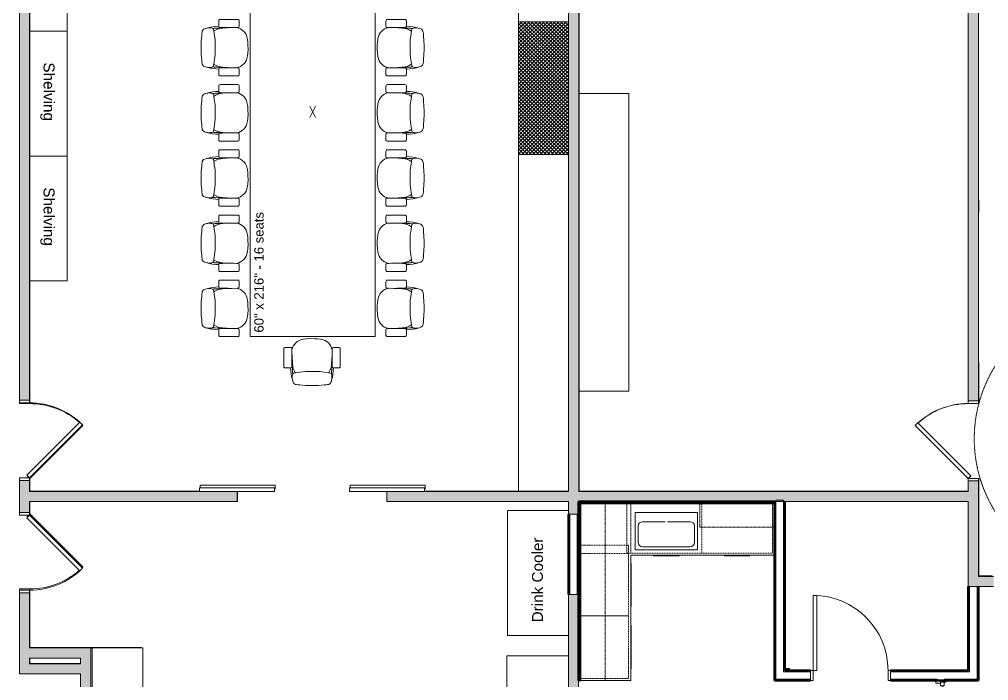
# Model space of a CAD drawing. Header units: inches. Extents: x -675 to 1187, y -924 to 1124.
# Drawn here: x -39.2 to 426.1, y 276.8 to 594.4 of the extents above; entities that cross this region are included whole.
import ezdxf

# ---------------------------------------------------------------- set-up
doc = ezdxf.new("R2010")
doc.units = ezdxf.units.IN
doc.header["$MEASUREMENT"] = 0
for name, pattern in [('Dash', [0.25, 0.125, -0.125]), ('Dash 1_16_', [0.125, 0.0625, -0.0625]), ('IMPORT-HIDDEN2', [0.1875, 0.125, -0.0625])]:
    doc.linetypes.add(name, pattern=pattern)
for name, color, linetype, lineweight in [('A-DOOR', 31, 'Continuous', 13), ('A-Door-E', 250, 'Continuous', 13), ('A-DOOR-FRAM', 31, 'Continuous', 20), ('A-Flor-Case', 7, 'Continuous', 20), ('A-Flor-Case-ETR', 50, 'Continuous', 9), ('A-Flor-Case-hatch', 50, 'Continuous', 9), ('A-Furn-Chair', 250, 'Continuous', 13), ('A-Furn-Equipment', 250, 'Continuous', 13), ('A-Furn-Table', 7, 'Continuous', 20), ('A-GLAZ', 151, 'Continuous', 13), ('A-text', 50, 'Continuous', 9), ('A-WALL', 113, 'Continuous', 20), ('A-Wall-E', 50, 'Continuous', 9), ('A-WALL-PATT', 111, 'Continuous', 13), ('Base_dwg', 8, 'Continuous', 9), ('core and shell', 50, 'Continuous', 9), ('I-WALL', 2, 'Continuous', 13), ('P-SANR-FIXT', 6, 'Continuous', 13), ('Q-CASE', 31, 'Continuous', 9), ('Q-CASE-HDLN', 31, 'Dash', 9)]:
    doc.layers.add(name, color=color, linetype=linetype, lineweight=lineweight)
doc.layers.add('G-Anno-Nplt', color=7, linetype='Continuous', lineweight=20, plot=False)
doc.styles.add('Arial', font='arial.ttf', dxfattribs={"height": 4.5})
doc.styles.add('Arial_2', font='arial.ttf', dxfattribs={"height": 5.25})
pattern_1 = [(0, (0, 0), (30.72, 7.68), [1.267, -21.773, 1.267, -21.773, -122.88]), (0, (0, 0), (30.72, 7.68), [-46.08, 1.267, -44.813, 1.267, -21.773, -53.76]), (0, (0, 0), (30.72, 7.68), [-115.2, 1.267, -14.093, 1.267, -37.133]), (120, (11.52, 3.84), (-22.01108, 22.7643), [1.267, -21.773, 1.267, -21.773, -122.88]), (120, (11.52, 3.84), (-22.01108, 22.7643), [-46.08, 1.267, -44.813, 1.267, -21.773, -53.76]), (120, (11.52, 3.84), (-22.01108, 22.7643), [-115.2, 1.267, -14.093, 1.267, -37.133]), (240, (15.36, 19.2), (-8.70892, -30.4443), [1.267, -21.773, 1.267, -21.773, -122.88]), (240, (15.36, 19.2), (-8.70892, -30.4443), [-46.08, 1.267, -44.813, 1.267, -21.773, -53.76]), (240, (15.36, 19.2), (-8.70892, -30.4443), [-115.2, 1.267, -14.093, 1.267, -37.133])]

# ---------------------------------------------------------------- blocks, each defined once
blk = doc.blocks.new('Door-Passage-Single-Flush - BE Door-Passage-Single-Flush-553776-Level 1 Copy 1')
at = {"layer": 'A-DOOR', "color": 7, "lineweight": 20}
for p, q in [((-8.69, -26.91), (16.76, -1.45)), ((18, -2.69), (-7.46, -28.14)), ((16.76, -1.45), (18, -2.69)), ((-7.46, -28.14), (-8.69, -26.91))]:
    blk.add_line(p, q, dxfattribs=at)
at = {"layer": 'A-DOOR', "color": 8}
blk.add_arc((18, -2.69), 36, 180, 225, dxfattribs=at)
at = {"layer": 'A-DOOR-FRAM', "color": 7}
for p, q in [((-19.25, 2.19), (-18, 2.19)), ((-19.25, -2.69), (-19.25, 2.19)), ((-18, 2.19), (-18, -2.69)), ((18, 2.19), (19.25, 2.19)), ((18, -2.69), (18, 2.19)), ((19.25, 2.19), (19.25, -2.69)), ((-18, -2.69), (-19.25, -2.69)), ((19.25, -2.69), (18, -2.69))]:
    blk.add_line(p, q, dxfattribs=at)
blk = doc.blocks.new('Sink Kitchen-Island - 30_x18_-575386-Level 1 Copy 1')
at = {"layer": 'P-SANR-FIXT'}
for p, q in [((15.62, 9.09), (-14.38, 9.09)), ((-14.38, 9.09), (-14.38, -8.91)), ((15.62, -8.91), (15.62, 9.09)), ((-12.88, 2.59), (-12.88, -5.41)), ((0.12, 4.59), (-10.88, 4.59)), ((12.12, 4.59), (1.12, 4.59)), ((14.12, -5.41), (14.12, 2.59)), ((-14.38, -8.91), (15.62, -8.91)), ((-10.88, -7.41), (12.12, -7.41))]:
    blk.add_line(p, q, dxfattribs=at)
for centre, start, end in [((-10.88, 2.59), 90, 180), ((12.12, 2.59), 360, 90), ((-10.88, -5.41), 180, 270), ((12.12, -5.41), 270, 0)]:
    blk.add_arc(centre, 2, start, end, dxfattribs=at)
blk = doc.blocks.new('Counter Top-L Shaped - 24_ Depth-566216-Level 1 Copy 1')
at = {"layer": 'Q-CASE', "lineweight": 20}
for p, q in [((81.45, -25), (81.45, 0)), ((-46.51, -90.21), (-46.51, -0.75)), ((-46.51, -0.75), (81.45, -0.75)), ((-22.26, -90.21), (-22.26, -25)), ((-22.26, -25), (81.45, -25)), ((-47.26, -90.21), (-22.26, -90.21))]:
    blk.add_line(p, q, dxfattribs=at)
blk = doc.blocks.new('Door-Passage-Single-Flush - BE Door-Passage-Single-Flush-566283-Level 1 Copy 1')
at = {"layer": 'A-DOOR', "color": 7, "lineweight": 20}
for p, q in [((-7.46, 28.14), (-8.69, 26.91)), ((18, 2.69), (-7.46, 28.14)), ((-8.69, 26.91), (16.76, 1.45)), ((16.76, 1.45), (18, 2.69))]:
    blk.add_line(p, q, dxfattribs=at)
at = {"layer": 'A-DOOR', "color": 8}
blk.add_arc((18, 2.69), 36, 135, 180, dxfattribs=at)
at = {"layer": 'A-DOOR-FRAM', "color": 7}
for p, q in [((-18, 2.69), (-19.25, 2.69)), ((-19.25, 2.69), (-19.25, -2.19)), ((-18, -2.19), (-18, 2.69)), ((19.25, 2.69), (18, 2.69)), ((18, 2.69), (18, -2.19)), ((19.25, -2.19), (19.25, 2.69)), ((-19.25, -2.19), (-18, -2.19)), ((18, -2.19), (19.25, -2.19))]:
    blk.add_line(p, q, dxfattribs=at)
blk = doc.blocks.new('Barn Style Door - Double - 6_-0_ x 6_-8_-574260-Level 1 Copy 1')
at = {"layer": 'A-DOOR', "color": 8}
for p, q in [((-18, 4.1875), (-54, 4.1875)), ((-54, 4.1875), (-54, 2.4375)), ((-54, 2.4375), (-18, 2.4375)), ((-18, 2.4375), (-18, 4.1875)), ((54, 4.1875), (18, 4.1875)), ((18, 4.1875), (18, 2.4375)), ((18, 2.4375), (54, 2.4375)), ((54, 2.4375), (54, 4.1875))]:
    blk.add_line(p, q, dxfattribs=at)
blk = doc.blocks.new('Counter Top-L Shaped w Sink Hole - 24_ Depth-767306-Level 1 Copy 1')
at = {"layer": 'Q-CASE', "lineweight": 20}
for p, q in [((-22.26, -85.19), (-22.26, -25)), ((-22.26, -25), (46.86, -25)), ((-46.51, -85.19), (-22.26, -85.19))]:
    blk.add_line(p, q, dxfattribs=at)
blk = doc.blocks.new('Base Cabinet-Double Door Sink Unit - Alt - 34_-713750-Level 1 Copy 1')
at = {"layer": 'Q-CASE', "linetype": 'Dash 1_16_'}
for p, q in [((-16.26, 24), (17.74, 24)), ((-16.26, 0), (-16.26, 24)), ((17.74, 24), (17.74, 0))]:
    blk.add_line(p, q, dxfattribs=at)
at = {"layer": 'Q-CASE'}
for p, q in [((0.61, 25.25), (-5.39, 25.25)), ((-5.39, 25.12), (-5.39, 25.25)), ((-5.39, 25), (-5.39, 25.12)), ((0.61, 25.25), (0.61, 25.12)), ((0.61, 25.12), (0.61, 25)), ((6.86, 25.25), (0.86, 25.25)), ((0.86, 25.12), (0.86, 25.25)), ((0.86, 25), (0.86, 25.12)), ((6.86, 25.25), (6.86, 25.12)), ((6.86, 25.12), (6.86, 25))]:
    blk.add_line(p, q, dxfattribs=at)
blk = doc.blocks.new('Base Cabinet-Double Door _ 2 Drawer - 30_-578166-Level 1 Copy 1')
at = {"layer": 'Q-CASE', "linetype": 'Dash 1_16_'}
for p, q in [((-14.26, -0.75), (-14.26, -24)), ((15.74, -24), (15.74, -0.75)), ((-14.26, -24), (15.74, -24))]:
    blk.add_line(p, q, dxfattribs=at)
at = {"layer": 'Q-CASE'}
for p, q in [((-9.7, -25.12), (-9.7, -25)), ((-9.7, -25.25), (-9.7, -25.12)), ((-9.7, -25.25), (-3.7, -25.25)), ((-3.7, -25), (-3.7, -25.12)), ((-3.7, -25.12), (-3.7, -25.25)), ((-3.7, -25.25), (0.61, -25.25)), ((0.61, -25), (0.61, -25.12)), ((0.61, -25.12), (0.61, -25.25)), ((0.86, -25.12), (0.86, -25)), ((0.86, -25.25), (0.86, -25.12)), ((0.86, -25.25), (5.18, -25.25)), ((5.18, -25.12), (5.18, -25)), ((5.18, -25.25), (5.18, -25.12)), ((5.18, -25.25), (11.18, -25.25)), ((11.18, -25), (11.18, -25.12)), ((11.18, -25.12), (11.18, -25.25))]:
    blk.add_line(p, q, dxfattribs=at)
blk = doc.blocks.new('Door-Passage-Single-Flush - BE Door-Passage-Single-Flush A-1-723741-Level 1 Copy 1')
at = {"layer": 'A-DOOR', "lineweight": 20}
for p, q in [((16.25, -2.6875), (18, -2.6875)), ((16.25, -38.6875), (16.25, -2.6875)), ((18, -2.6875), (18, -38.6875)), ((18, -38.6875), (16.25, -38.6875))]:
    blk.add_line(p, q, dxfattribs=at)
at = {"layer": 'A-DOOR', "lineweight": 9}
blk.add_arc((18, -2.6875), 36, 180, 270, dxfattribs=at)
at = {"layer": 'A-DOOR-FRAM'}
for p, q in [((-19.25, 2.1875), (-18, 2.1875)), ((-19.25, -2.6875), (-19.25, 2.1875)), ((-18, 2.1875), (-18, -2.6875)), ((18, 2.1875), (19.25, 2.1875)), ((18, -2.6875), (18, 2.1875)), ((19.25, 2.1875), (19.25, -2.6875)), ((-18, -2.6875), (-19.25, -2.6875)), ((19.25, -2.6875), (18, -2.6875))]:
    blk.add_line(p, q, dxfattribs=at)
blk = doc.blocks.new('Fixed - BE 64__ x 96_-767639-Level 1 Copy 1')
at = {"layer": 'A-GLAZ', "lineweight": 20}
for p, q in [((-33.5, 2.4375), (-32.75, 2.4375)), ((-32.75, -0.0625), (-32.75, 2.4375)), ((-32.75, 1.6875), (-32.75, -0.0625)), ((-32.75, 1.6875), (-31, 1.6875)), ((-31, 1.6875), (-31, -0.0625)), ((28, 1.6875), (28, -0.0625)), ((29.75, 1.6875), (28, 1.6875)), ((29.75, -0.0625), (29.75, 2.4375)), ((30.5, 2.4375), (29.75, 2.4375)), ((29.75, 1.6875), (29.75, -0.0625)), ((-32.25, -2.4375), (-33.5, -2.4375)), ((-32.75, -0.0625), (-31, -0.0625)), ((-32.75, -0.0625), (-32.25, -0.0625)), ((-32.25, -2.4375), (-32.25, -0.0625)), ((29.75, -0.0625), (28, -0.0625)), ((29.25, -0.0625), (29.75, -0.0625)), ((29.25, -0.0625), (29.25, -2.4375)), ((29.25, -2.4375), (30.5, -2.4375))]:
    blk.add_line(p, q, dxfattribs=at)
at = {"layer": 'A-GLAZ', "lineweight": 30}
blk.add_line((-31, 0.8125), (28, 0.8125), dxfattribs=at)
blk = doc.blocks.new('Base Cabinet-Filler - Base Cabinet-Filler-710301-Level 1 Copy 1')
at = {"layer": 'Q-CASE', "linetype": 'Dash 1_16_'}
for p, q in [((2.74, -24), (2.74, -0.75)), ((-1.26, -24), (2.74, -24))]:
    blk.add_line(p, q, dxfattribs=at)
blk = doc.blocks.new('Base Cabinet-Double Door Sink Unit - Alt - 34_ - ADA-676770-Level 1 Copy 1')
at = {"layer": 'Q-CASE', "linetype": 'Dash 1_16_'}
for p, q in [((-16.26, 0), (-16.26, -24)), ((17.74, -24), (17.74, 0)), ((-16.26, -24), (17.74, -24))]:
    blk.add_line(p, q, dxfattribs=at)
at = {"layer": 'Q-CASE'}
for p, q in [((-5.39, -25.12), (-5.39, -25)), ((-5.39, -25.25), (-5.39, -25.12)), ((-5.39, -25.25), (0.61, -25.25)), ((0.61, -25), (0.61, -25.12)), ((0.61, -25.12), (0.61, -25.25)), ((0.86, -25.12), (0.86, -25)), ((0.86, -25.25), (0.86, -25.12)), ((0.86, -25.25), (6.86, -25.25)), ((6.86, -25), (6.86, -25.12)), ((6.86, -25.12), (6.86, -25.25))]:
    blk.add_line(p, q, dxfattribs=at)
blk = doc.blocks.new('Base Cabinet-Filler - Base Cabinet-Filler-758683-Level 1 Copy 1')
at = {"layer": 'Q-CASE', "linetype": 'Dash 1_16_'}
for p, q in [((-0.26, 0), (-0.26, -24)), ((-0.26, -24), (1.74, -24))]:
    blk.add_line(p, q, dxfattribs=at)
blk = doc.blocks.new('Floating Millwork Shelf - Floating Millwork Shelf-767433-Level 1 Copy 1')
at = {"layer": 'Q-CASE-HDLN'}
for p, q in [((-42.23, -24), (-42.23, -12)), ((-42.23, -12), (43.71, -12)), ((43.71, -12), (43.71, -24)), ((43.71, -24), (-42.23, -24))]:
    blk.add_line(p, q, dxfattribs=at)
blk = doc.blocks.new('Floating Millwork Shelf - Floating Millwork Shelf-767470-Level 1 Copy 1')
at = {"layer": 'Q-CASE-HDLN'}
for p, q in [((-17.26, -24), (-17.26, -12)), ((-17.26, -12), (18.74, -12)), ((18.74, -12), (18.74, -24)), ((18.74, -24), (-17.26, -24))]:
    blk.add_line(p, q, dxfattribs=at)
blk = doc.blocks.new('Base_dwg__U318-727892-Level 1 Copy 1')
at = {"layer": 'A-Wall-E'}
for points in [[(348.06, 2.5), (5, 2.5), (0, -2.5), (41.12, -2.5), (41.12, 2.37), (348.06, 2.37)], [(392.25, 2.41), (392.06, 2.5), (388.06, 2.5), (388.06, 2.37), (392.25, 2.37)], [(401.06, 2.37), (401.06, 2.5), (397.12, 2.5), (397.16, 2.37)], [(467.41, 2.41), (467.23, 2.5), (441.06, 2.5), (441.06, 2.37), (467.41, 2.37)], [(474.94, 2.37), (474.81, 2.5), (472.29, 2.5), (472.29, 2.37), (474.68, 2.37)]]:
    blk.add_hatch(color=256, dxfattribs=at).paths.add_polyline_path(points, flags=0)
for p, q in [((474.81, 2.5), (472.29, 2.5)), ((0, -2.5), (41.12, -2.5))]:
    blk.add_line(p, q, dxfattribs=at)
at = {"layer": 'A-Wall-E', "flags": 128}
for points in [[(348.06, 2.37), (348.06, 2.5), (5, 2.5)], [(392.06, 2.5), (388.06, 2.5), (388.06, 2.37)], [(401.06, 2.37), (401.06, 2.5), (397.12, 2.5)], [(467.23, 2.5), (441.06, 2.5), (441.06, 2.37)]]:
    blk.add_lwpolyline(points, dxfattribs=at)
blk = doc.blocks.new('Base_dwg__U321-727895-Level 1 Copy 1')
at = {"layer": 'A-Wall-E'}
for points in [[(5.51, 2.38), (5.51, 2.5), (0, 2.5), (0, 2.38)], [(95.51, 2.5), (77.51, 2.5), (77.51, 2.38), (95.51, 2.38)], [(142.01, 2.5), (135.51, 2.5), (135.51, 2.38), (142.01, 2.38)], [(180.39, 2.38), (180.26, 2.5), (142.01, 2.5), (142.01, 2.38), (179.37, 2.38)]]:
    blk.add_hatch(color=256, dxfattribs=at).paths.add_polyline_path(points, flags=0)
for p, q in [((0, 2.5), (0, 2.38)), ((77.51, 2.5), (77.51, 2.38))]:
    blk.add_line(p, q, dxfattribs=at)
at = {"layer": 'A-Wall-E', "flags": 128}
for points in [[(5.51, 2.38), (5.51, 2.5), (0, 2.5)], [(95.51, 2.38), (95.51, 2.5), (77.51, 2.5)], [(180.26, 2.5), (142.01, 2.5), (135.51, 2.5), (135.51, 2.38)]]:
    blk.add_lwpolyline(points, dxfattribs=at)
blk = doc.blocks.new('Base_dwg__U322-727896-Level 1 Copy 1')
at = {"layer": 'A-Wall-E'}
for points in [[(60.23, -2.31), (2.5, -2.31), (2.5, -2.5), (189.41, -2.5), (189.54, -2.44), (189.51, -2.31), (90.6, -2.31)], [(263.58, -2.31), (194.41, -2.31), (194.41, -2.5), (263.58, -2.5)]]:
    blk.add_hatch(color=256, dxfattribs=at).paths.add_polyline_path(points, flags=0)
for p, q in [((2.5, -2.5), (189.41, -2.5)), ((194.41, -2.5), (263.58, -2.5))]:
    blk.add_line(p, q, dxfattribs=at)
blk = doc.blocks.new('Base_dwg__U323-727897-Level 1 Copy 1')
at = {"layer": 'A-Wall-E'}
h = blk.add_hatch(color=256, dxfattribs=at)
h.paths.add_polyline_path([(0, 2.5), (0, -2.31), (0.27, -2.31), (0.27, 2.5)], flags=0)
h.paths.add_polyline_path([(18.27, -2.31), (18.27, -2.5), (99.76, -2.5), (99.85, -2.31), (62.06, -2.31)], flags=0)
blk.add_line((18.27, -2.5), (99.76, -2.5), dxfattribs=at)
at = {"layer": 'A-Wall-E', "flags": 128}
blk.add_lwpolyline([(0.27, 2.5), (0, 2.5), (0, -2.31)], dxfattribs=at)
blk = doc.blocks.new('Base_dwg__U324-727898-Level 1 Copy 1')
at = {"layer": 'A-Wall-E'}
blk.add_hatch(color=256, dxfattribs=at).paths.add_polyline_path([(389.62, 2.38), (389.56, 2.5), (2.5, 2.5), (2.5, -2.5), (50.63, -2.5), (50.63, 2.38), (389.56, 2.38)], flags=0)
for p, q in [((389.56, 2.5), (2.5, 2.5)), ((2.5, -2.5), (50.63, -2.5))]:
    blk.add_line(p, q, dxfattribs=at)
blk = doc.blocks.new('Base_dwg__U347-727921-Level 1 Copy 1')
at = {"layer": 'A-Wall-E'}
h = blk.add_hatch(color=256, dxfattribs=at)
h.paths.add_polyline_path([(-2.5, 2.5), (-2.31, 2.31), (-2.31, 2.5)], flags=0)
h.paths.add_polyline_path([(2.56, -2.25), (2.56, -2.5), (42.5, -2.5), (42.5, -2.25)], flags=0)
blk.add_hatch(color=256, dxfattribs=at).paths.add_polyline_path([(118.5, -2.25), (118.5, -2.5), (124.94, -2.5), (125.06, -2.38), (125.06, -2.25)], flags=0)
blk.add_line((-2.31, 2.5), (-2.5, 2.5), dxfattribs=at)
at = {"layer": 'A-Wall-E', "flags": 128}
for points in [[(2.56, -2.5), (42.5, -2.5), (42.5, -2.25)], [(118.5, -2.25), (118.5, -2.5), (124.94, -2.5)]]:
    blk.add_lwpolyline(points, dxfattribs=at)
blk = doc.blocks.new('Base_dwg__U361-727935-Level 1 Copy 1')
at = {"layer": 'A-Wall-E'}
blk.add_hatch(color=256, dxfattribs=at).paths.add_polyline_path([(26.85, 2.31), (26.85, 2.5), (2.5, 2.5), (2.37, 2.37), (2.37, 2.31), (3.42, 2.31)], flags=0)
blk.add_line((26.85, 2.5), (2.5, 2.5), dxfattribs=at)
blk = doc.blocks.new('Base_dwg__U362-727936-Level 1 Copy 1')
at = {"layer": 'A-Wall-E'}
blk.add_hatch(color=256, dxfattribs=at).paths.add_polyline_path([(28.49, -2.31), (0.19, -2.31), (0, -2.5), (29.41, -2.5), (29.5, -2.31), (29.41, -2.31)], flags=0)
blk.add_line((0, -2.5), (29.41, -2.5), dxfattribs=at)
blk = doc.blocks.new('Base_dwg__U363-727937-Level 1 Copy 1')
at = {"layer": 'A-Wall-E'}
for points in [[(-2.31, 2.5), (-2.5, 2.5), (-2.31, 2.31)], [(320.76, 2.5), (131.28, 2.5), (131.28, 2.31), (320.57, 2.31)]]:
    blk.add_hatch(color=256, dxfattribs=at).paths.add_polyline_path(points, flags=0)
for p, q in [((-2.31, 2.5), (-2.5, 2.5)), ((320.76, 2.5), (131.27, 2.5))]:
    blk.add_line(p, q, dxfattribs=at)
blk = doc.blocks.new('Base_dwg__U415-727989-Level 1 Copy 1')
at = {"layer": 'A-Door-E'}
for p, q in [((2, 5), (2.13, 4.87)), ((38, 0), (38.38, 0))]:
    blk.add_line(p, q, dxfattribs=at)
at = {"layer": 'A-Door-E', "flags": 128}
for points in [[(27.71, 30.21), (27.46, 30.46), (2, 5)], [(0, 4.87), (0, 5), (2, 5), (2, 4.87)], [(40, 4.87), (40, 5), (38, 5), (38, 0)], [(2.38, 4.62), (3.24, 3.76), (3.36, 3.89)]]:
    blk.add_lwpolyline(points, dxfattribs=at)
at = {"layer": 'A-Door-E', "color": 50, "lineweight": 9}
for start, end in [(44.4357, 45), (0, 41.6425)]:
    blk.add_arc((2, 5), 36, start, end, dxfattribs=at)
blk = doc.blocks.new('Base_dwg__U416-727990-Level 1 Copy 1')
at = {"layer": 'A-Door-E'}
for p, q in [((2, 5), (2.13, 4.87)), ((38, 0), (38.62, 0))]:
    blk.add_line(p, q, dxfattribs=at)
at = {"layer": 'A-Door-E', "flags": 128}
for points in [[(27.83, 30.08), (27.46, 30.46), (2, 5)], [(0, 4.87), (0, 5), (2, 5), (2, 4.87)], [(40, 4.87), (40, 5), (38, 5), (38, 0)], [(2.62, 4.38), (3.24, 3.76), (3.49, 4.01)]]:
    blk.add_lwpolyline(points, dxfattribs=at)
at = {"layer": 'A-Door-E', "color": 50, "lineweight": 9}
for start, end in [(44.1535, 45), (360, 41.3604)]:
    blk.add_arc((2, 5), 36, start, end, dxfattribs=at)
blk = doc.blocks.new('Base_dwg__U418-727992-Level 1 Copy 1')
at = {"layer": 'A-Door-E'}
blk.add_line((2, 0.12), (2, 0), dxfattribs=at)
at = {"layer": 'A-Door-E', "flags": 128}
for points in [[(27.5, 30.41), (27.46, 30.46), (2, 5)], [(2.09, 4.91), (3.24, 3.76), (3.28, 3.81)], [(38.09, 5), (38, 5), (38, 0)], [(2, 0), (0, 0), (0, 0.12)], [(38, 0), (40, 0), (40, 0.12)]]:
    blk.add_lwpolyline(points, dxfattribs=at)
at = {"layer": 'A-Door-E', "color": 50, "lineweight": 9}
for start, end in [(44.8942, 45), (360, 42.101)]:
    blk.add_arc((2, 5), 36, start, end, dxfattribs=at)
blk = doc.blocks.new('Base_dwg__U479-728053-Level 1 Copy 1')
at = {"layer": 'A-DOOR', "color": 7, "lineweight": 20, "flags": 128}
for points in [[(-18, 3.38), (-18, 1.63), (-17.73, 1.63)], [(18, 2.06), (18, 3.38), (-18, 3.38)]]:
    blk.add_lwpolyline(points, dxfattribs=at)
blk = doc.blocks.new('Base_dwg__U480-728054-Level 1 Copy 1')
at = {"layer": 'A-DOOR', "color": 7, "lineweight": 20}
blk.add_line((-18, 3.38), (-18, 2.06), dxfattribs=at)
at = {"layer": 'A-DOOR', "color": 7, "lineweight": 20, "flags": 128}
blk.add_lwpolyline([(17.73, 1.63), (18, 1.63), (18, 3.38), (-18, 3.38)], dxfattribs=at)
blk = doc.blocks.new('Base_dwg_chair 3-727831-Level 1 Copy 1')
at = {"layer": 'A-Furn-Chair', "flags": 128}
for points in [[(-9.66, 19.69), (-10.01, 18.68), (-10.29, 17.09), (-10.47, 15.46), (-10.55, 14.02), (-10.43, 13.99), (-10.12, 13.8), (-9.95, 13.55), (-9.95, 12.28), (-9.92, 9.65), (-9.89, 7.98), (-9.66, 12.02), (-9.52, 13.49), (-9.7, 13.58), (-9.7, 14.57), (-9.65, 15.72), (-9.62, 16.32), (-9.54, 16.99), (-9.7, 17.42), (-9.79, 17.77), (-9.82, 18.64), (-9.74, 19.22), (-9.67, 19.68)], [(-7.99, 16.41), (-9.13, 16.57), (-9.35, 16.73), (-9.5, 17.01), (-9.76, 17.7), (-9.79, 17.78), (-9.82, 18.65), (-9.73, 19.31), (-9.68, 19.65), (-9.53, 20.35), (-9.34, 20.95), (-9.12, 21.35), (-8.69, 21.76), (-8.26, 21.96), (-7.75, 22.08), (-7.12, 22.16), (-6.12, 22.23), (-3.38, 22.46), (-1.46, 22.52), (-0.26, 22.51), (0.93, 22.52), (2.85, 22.46), (5.6, 22.23), (6.6, 22.16), (7.23, 22.08), (7.73, 21.96), (8.16, 21.76), (8.59, 21.35), (8.82, 20.95), (9, 20.35), (9.14, 19.69), (9.22, 19.23), (9.3, 18.65), (9.26, 17.78), (9.17, 17.43), (9.01, 17.01), (8.86, 16.73), (8.64, 16.57), (7.8, 16.45), (6.53, 16.27), (3.58, 15.83), (-3.33, 15.83), (-6.05, 16.12), (-7.04, 16.27), (-8.16, 16.43)], [(9.14, 19.69), (9.49, 18.68), (9.77, 17.09), (9.95, 15.46), (10.03, 14.02), (9.91, 13.99), (9.6, 13.8), (9.43, 13.55), (9.43, 12.28), (9.4, 9.65), (9.37, 7.98), (9.13, 12.02), (9, 13.49), (9.18, 13.58), (9.18, 14.57), (9.13, 15.72), (9.1, 16.32), (9.01, 16.99), (9.18, 17.42), (9.26, 17.77), (9.3, 18.64), (9.22, 19.22), (9.15, 19.68)], [(-9.93, 5.38), (-9.96, 4.76), (-10.01, 4.55), (-10.15, 4.38), (-10.47, 4.22), (-10.76, 4.18), (-13.04, 4.18), (-13.35, 4.23), (-13.66, 4.42), (-13.78, 4.59), (-13.81, 4.9), (-13.81, 11.74), (-13.81, 13.32), (-13.79, 13.62), (-13.5, 13.93), (-13.19, 14.02), (-12.93, 14.07), (-11.01, 14.07), (-10.69, 14.06), (-10.43, 14), (-10.12, 13.81), (-9.95, 13.56), (-9.95, 12.29), (-9.92, 9.66), (-9.89, 7.95)], [(9.41, 5.38), (9.44, 4.76), (9.48, 4.55), (9.63, 4.38), (9.94, 4.22), (10.24, 4.18), (12.51, 4.18), (12.82, 4.24), (13.13, 4.42), (13.26, 4.59), (13.28, 4.9), (13.28, 11.74), (13.28, 13.32), (13.26, 13.62), (12.97, 13.93), (12.66, 14.03), (12.4, 14.07), (10.49, 14.07), (10.17, 14.06), (9.9, 14.01), (9.6, 13.81), (9.43, 13.56), (9.42, 12.29), (9.39, 9.66), (9.37, 7.95)]]:
    blk.add_lwpolyline(points, close=True, dxfattribs=at)
for points in [[(9.41, 5.39), (9.37, 8.12), (9.14, 12.02), (9.03, 13.25), (8.77, 14.3), (8.33, 15.33), (7.82, 16.21), (7.64, 16.43), (6.53, 16.27), (3.58, 15.83), (-3.33, 15.83), (-6.05, 16.12), (-7.04, 16.27), (-8.16, 16.43), (-8.34, 16.21), (-8.85, 15.33), (-9.28, 14.3), (-9.54, 13.27), (-9.65, 12.04), (-9.88, 8.14), (-9.91, 6.87), (-9.93, 5.71), (-9.93, 5.4)], [(-4.63, 0.32), (-4.33, 0.27), (-2.88, 0.09), (-1.09, -0.01), (1.09, 0.01), (2.37, 0.09), (3.81, 0.27), (4.12, 0.32)]]:
    blk.add_lwpolyline(points, dxfattribs=at)
at = {"layer": 'A-Furn-Chair'}
for centre, start, end in [((-3.64, 6.66), 191.3157, 261.0966), ((3.13, 6.66), 278.9034, 348.6553)]:
    blk.add_arc(centre, 6.41, start, end, dxfattribs=at)
blk = doc.blocks.new('Base_dwg_chair 3-727832-Level 1 Copy 1')
at = {"layer": 'A-Furn-Chair', "flags": 128}
for points in [[(-9.66, 19.69), (-10.01, 18.68), (-10.29, 17.09), (-10.47, 15.46), (-10.55, 14.02), (-10.43, 13.99), (-10.12, 13.8), (-9.95, 13.55), (-9.95, 12.28), (-9.92, 9.65), (-9.89, 7.98), (-9.66, 12.02), (-9.52, 13.49), (-9.7, 13.58), (-9.7, 14.57), (-9.65, 15.72), (-9.62, 16.32), (-9.54, 16.99), (-9.7, 17.42), (-9.79, 17.77), (-9.82, 18.64), (-9.74, 19.22), (-9.67, 19.68)], [(-7.99, 16.41), (-9.13, 16.57), (-9.35, 16.73), (-9.5, 17.01), (-9.76, 17.7), (-9.79, 17.78), (-9.82, 18.65), (-9.73, 19.31), (-9.68, 19.65), (-9.53, 20.35), (-9.34, 20.95), (-9.12, 21.35), (-8.69, 21.76), (-8.26, 21.96), (-7.75, 22.08), (-7.12, 22.16), (-6.12, 22.23), (-3.38, 22.46), (-1.46, 22.52), (-0.26, 22.51), (0.93, 22.52), (2.85, 22.46), (5.6, 22.23), (6.6, 22.16), (7.23, 22.08), (7.73, 21.96), (8.16, 21.76), (8.59, 21.35), (8.82, 20.95), (9, 20.35), (9.14, 19.69), (9.22, 19.23), (9.3, 18.65), (9.26, 17.78), (9.17, 17.43), (9.01, 17.01), (8.86, 16.73), (8.64, 16.57), (7.8, 16.45), (6.53, 16.27), (3.58, 15.83), (-3.33, 15.83), (-6.05, 16.12), (-7.04, 16.27), (-8.16, 16.43)], [(9.14, 19.69), (9.49, 18.68), (9.77, 17.09), (9.95, 15.46), (10.03, 14.02), (9.91, 13.99), (9.6, 13.8), (9.43, 13.55), (9.43, 12.28), (9.4, 9.65), (9.37, 7.98), (9.13, 12.02), (9, 13.49), (9.18, 13.58), (9.18, 14.57), (9.13, 15.72), (9.1, 16.32), (9.01, 16.99), (9.18, 17.42), (9.26, 17.77), (9.3, 18.64), (9.22, 19.22), (9.15, 19.68)], [(-9.93, 5.38), (-9.96, 4.76), (-10.01, 4.55), (-10.15, 4.38), (-10.47, 4.22), (-10.76, 4.18), (-13.04, 4.18), (-13.35, 4.23), (-13.66, 4.42), (-13.78, 4.59), (-13.81, 4.9), (-13.81, 11.74), (-13.81, 13.32), (-13.79, 13.62), (-13.5, 13.93), (-13.19, 14.02), (-12.93, 14.07), (-11.01, 14.07), (-10.69, 14.06), (-10.43, 14), (-10.12, 13.81), (-9.95, 13.56), (-9.95, 12.29), (-9.92, 9.66), (-9.89, 7.95)], [(9.41, 5.38), (9.44, 4.76), (9.48, 4.55), (9.63, 4.38), (9.94, 4.22), (10.24, 4.18), (12.51, 4.18), (12.82, 4.24), (13.13, 4.42), (13.26, 4.59), (13.28, 4.9), (13.28, 11.74), (13.28, 13.32), (13.26, 13.62), (12.97, 13.93), (12.66, 14.03), (12.4, 14.07), (10.49, 14.07), (10.17, 14.06), (9.9, 14.01), (9.6, 13.81), (9.43, 13.56), (9.42, 12.29), (9.39, 9.66), (9.37, 7.95)]]:
    blk.add_lwpolyline(points, close=True, dxfattribs=at)
for points in [[(9.41, 5.39), (9.37, 8.12), (9.14, 12.02), (9.03, 13.25), (8.77, 14.3), (8.33, 15.33), (7.82, 16.21), (7.64, 16.43), (6.53, 16.27), (3.58, 15.83), (-3.33, 15.83), (-6.05, 16.12), (-7.04, 16.27), (-8.16, 16.43), (-8.34, 16.21), (-8.85, 15.33), (-9.28, 14.3), (-9.54, 13.27), (-9.65, 12.04), (-9.88, 8.14), (-9.91, 6.87), (-9.93, 5.71), (-9.93, 5.4)], [(-4.63, 0.32), (-4.33, 0.27), (-2.88, 0.09), (-1.09, -0.01), (1.09, 0.01), (2.37, 0.09), (3.81, 0.27), (4.12, 0.32)]]:
    blk.add_lwpolyline(points, dxfattribs=at)
at = {"layer": 'A-Furn-Chair'}
for centre, start, end in [((-3.64, 6.66), 191.3157, 261.0966), ((3.13, 6.66), 278.9034, 348.6553)]:
    blk.add_arc(centre, 6.41, start, end, dxfattribs=at)
blk = doc.blocks.new('Base_dwg_table 12-727835-Level 1 Copy 1')
at = {"layer": 'A-Furn-Table', "flags": 128}
blk.add_lwpolyline([(-108, -30), (108, -30), (108, 30), (-108, 30)], close=True, dxfattribs=at)
at = {"layer": 'G-Anno-Nplt'}
for p, q in [((-2.68, 1.34), (2.68, -1.34)), ((-2.68, -1.34), (2.68, 1.34))]:
    blk.add_line(p, q, dxfattribs=at)
for p in [(-94.19, 31.01), (-62.88, 31.01), (-31.57, 31.01), (-0.26, 31.01), (31.05, 31.01), (62.36, 31.01), (93.67, 31.01)]:
    blk.add_blockref('Base_dwg_chair 3-727832-Level 1 Copy 1', p)
at = {"extrusion": (0, 0, -1), "zscale": -1}
for p, rotation in [((109, 0), 270), ((94.19, -31.01), 180), ((62.88, -31.01), 180), ((31.57, -31.01), 180), ((0.26, -31.01), 180), ((-31.05, -31.01), 180), ((-62.36, -31.01), 180), ((-93.67, -31.01), 180)]:
    blk.add_blockref('Base_dwg_chair 3-727831-Level 1 Copy 1', p, dxfattribs=dict(at, rotation=rotation))
at = {"rotation": 270}
blk.add_blockref('Base_dwg_chair 3-727832-Level 1 Copy 1', (109, 0), dxfattribs=at)
at = {"layer": 'A-Furn-Table', "insert": (-106.08, 28.02), "char_height": 4.5, "width": 69.2522, "attachment_point": 1, "line_spacing_factor": 0.941778, "style": 'Arial'}
blk.add_mtext('60" x 216" - 16 seats', dxfattribs=at)
blk = doc.blocks.new('Base_dwg__U238-727836-Level 1 Copy 1')
blk.add_blockref('Base_dwg_table 12-727835-Level 1 Copy 1', (0, 0))
blk = doc.blocks.new('Base_dwg-531197-Level 1 Copy 1')
at = {"layer": 'A-Flor-Case-hatch'}
h = blk.add_hatch(dxfattribs=at)
h.set_pattern_fill('FP_4', color=256, style=0, pattern_type=2)
h.set_pattern_definition([(315, (1225.286, 1501.531), (0.883883, 0.883883), []), (45, (1225.286, 1501.531), (-0.883883, 0.883883), [])])
h.paths.add_polyline_path([(1225.29, 1453.53), (1225.29, 1517.28), (1201.29, 1517.28), (1201.29, 1453.53)], flags=0)
h = blk.add_hatch(dxfattribs=at)
h.set_pattern_fill('FP_5', color=256, style=0, pattern_type=2)
h.set_pattern_definition([(135, (1038.033, 1168.648), (-0.883883, -0.883883), []), (225, (1038.033, 1168.648), (0.883883, -0.883883), [])])
h.paths.add_polyline_path([(996.04, 1216.46), (1020.04, 1216.46), (1020.04, 1216.65), (996.04, 1216.65)], flags=0)
at = {"layer": 'A-Flor-Case'}
blk.add_line((1225.29, 1517.28), (1201.29, 1517.28), dxfattribs=at)
at = {"layer": 'A-Flor-Case', "flags": 128}
for points in [[(1201.29, 1517.28), (1201.29, 1453.53), (1225.29, 1453.53)], [(1020.04, 1216.46), (1020.04, 1216.65), (996.04, 1216.65), (996.04, 1216.46)]]:
    blk.add_lwpolyline(points, dxfattribs=at)
at = {"layer": 'A-Flor-Case-ETR'}
blk.add_line((1225.29, 1453.53), (1201.29, 1453.53), dxfattribs=at)
at = {"layer": 'A-Flor-Case-ETR', "flags": 128}
for points in [[(1201.29, 1678.87), (1201.29, 1517.28), (1225.29, 1517.28)], [(1201.29, 1453.53), (1201.29, 1291.81), (1225.29, 1291.81)]]:
    blk.add_lwpolyline(points, dxfattribs=at)
blk.add_lwpolyline([(1254.29, 1339.81), (1254.29, 1482.84), (1230.29, 1482.84), (1230.29, 1339.81)], close=True, dxfattribs=at)
at = {"layer": 'A-Furn-Equipment', "linetype": 'IMPORT-HIDDEN2'}
blk.add_arc((1485.94, 1316.92), 65.9, 360, 231.6253, dxfattribs=at)
at = {"layer": 'A-Furn-Table'}
for p, q in [((984.5, 1512.75), (966.5, 1512.75)), ((984.5, 1452.75), (966.5, 1452.75)), ((1196.03, 1222.45), (1225.22, 1222.45))]:
    blk.add_line(p, q, dxfattribs=at)
at = {"layer": 'A-Furn-Table', "flags": 128}
for points in [[(966.5, 1512.75), (984.5, 1512.75), (984.5, 1572.75)], [(966.5, 1452.75), (984.5, 1452.75), (984.5, 1512.75)], [(966.5, 1392.75), (984.5, 1392.75), (984.5, 1452.75)], [(1225.22, 1282.45), (1196.03, 1282.45), (1196.03, 1222.45)], [(1225.22, 1212.71), (1195.68, 1212.71), (1195.68, 1152.71)]]:
    blk.add_lwpolyline(points, dxfattribs=at)
at = {"layer": 'core and shell'}
for p, q in [((1329.1, 1206.62), (1330.79, 1206.62)), ((1329.1, 1206.12), (1330.79, 1206.12)), ((1329.47, 1206.12), (1329.97, 1206.62)), ((1330.53, 1206.12), (1331.01, 1206.6))]:
    blk.add_line(p, q, dxfattribs=at)
for radius, start in [(1, 4.011), (0.5, 8.022)]:
    blk.add_arc((1330.79, 1205.62), radius, start, 90, dxfattribs=at)
for name, p, rotation in [('Base_dwg__U318-727892-Level 1 Copy 1', (964.13, 1683.87), 270), ('Base_dwg__U324-727898-Level 1 Copy 1', (1227.79, 1681.37), 270), ('Base_dwg__U238-727836-Level 1 Copy 1', (1102.39, 1474.01), 90), ('Base_dwg__U321-727895-Level 1 Copy 1', (1419.7, 1431.32), 270), ('Base_dwg__U418-727992-Level 1 Copy 1', (1422.2, 1295.81), 90), ('Base_dwg__U323-727897-Level 1 Copy 1', (1066.39, 1289.31), 180), ('Base_dwg__U322-727896-Level 1 Copy 1', (1419.7, 1289.31), 180), ('Base_dwg__U416-727990-Level 1 Copy 1', (961.63, 1282.81), 270), ('Base_dwg__U347-727921-Level 1 Copy 1', (1547.14, 1248.56), 180), ('Base_dwg__U362-727936-Level 1 Copy 1', (996.04, 1214.15), 180), ('Base_dwg__U363-727937-Level 1 Copy 1', (993.54, 1214.15), 270), ('Base_dwg__U361-727935-Level 1 Copy 1', (964.13, 1206.56), 359.9999865818939)]:
    blk.add_blockref(name, p, dxfattribs=dict(rotation=rotation))
at = {"extrusion": (0, 0, -1), "zscale": -1, "rotation": 90.00000000000001}
blk.add_blockref('Base_dwg__U415-727989-Level 1 Copy 1', (-961.63, 1295.81), dxfattribs=at)
blk.add_blockref('Base_dwg__U480-728054-Level 1 Copy 1', (1066.39, 1291.31))
at = {"extrusion": (0, 0, -1), "zscale": -1}
blk.add_blockref('Base_dwg__U479-728053-Level 1 Copy 1', (-1138.39, 1291.31), dxfattribs=at)
at = {"layer": 'A-text', "color": 7, "char_height": 5.25, "attachment_point": 1, "line_spacing_factor": 0.941778, "style": 'Arial_2'}
for s, insert, width, rotation in [('Shelving', (978.49, 1497.71), 33.6794, 270), ('Shelving', (978.49, 1437.71), 33.6794, 270), ('Drink Cooler', (1207.72, 1228.74), 48.591, 90)]:
    blk.add_mtext(s, dxfattribs=dict(at, insert=insert, width=width, rotation=rotation))

msp = doc.modelspace()

# ---------------------------------------------------------------- hatches: boundary and pattern name
at = {"layer": 'A-WALL-PATT'}
h = msp.add_hatch(color=8, dxfattribs=at)
h.paths.add_polyline_path([(417.03, 321.99), (421.28, 321.99), (421.28, 372.71), (416.41, 372.71), (416.41, 321.99)], flags=0)
h.paths.add_polyline_path([(416.41, 411.21), (421.28, 411.21), (421.28, 754.8), (416.41, 754.8), (416.41, 484.22)], flags=0)
h = msp.add_hatch(color=8, dxfattribs=at)
h.paths.add_polyline_path([(-34.29, 280.05), (-34.29, 318.99), (-39.16, 318.99), (-39.16, 280.05)], flags=0)
h.paths.add_polyline_path([(-34.29, 357.49), (-34.29, 372.99), (-39.16, 372.99), (-39.16, 357.49)], flags=0)
h.paths.add_polyline_path([(-34.29, 411.49), (-34.29, 718.8), (-39.16, 718.8), (-39.16, 411.49)], flags=0)
for points in [[(229.37, 367.67), (229.37, 706.8), (224.49, 706.8), (224.49, 367.67)], [(-34.29, 287.63), (-4.94, 287.63), (-4.94, 292.51), (-34.29, 292.51), (-34.29, 289.49)], [(-9.82, 280.05), (-9.82, 284.92), (-34.29, 284.92), (-34.29, 280.05)], [(-9.82, -30.56), (-4.94, -30.56), (-4.94, 287.63), (-9.82, 287.63), (-9.82, -25.69)]]:
    msp.add_hatch(color=8, dxfattribs=at).paths.add_polyline_path(points, flags=0)
h = msp.add_hatch(color=8, dxfattribs=at)
h.paths.add_polyline_path([(416.41, 362.8), (416.41, 367.67), (137.32, 367.67), (137.32, 362.8), (358.67, 362.8)], flags=0)
h.paths.add_polyline_path([(47.32, 362.8), (65.32, 362.8), (65.32, 367.67), (-34.29, 367.67), (-34.29, 362.8), (3.53, 362.8)], flags=0)
h = msp.add_hatch(color=8, dxfattribs=at)
h.paths.add_polyline_path([(224.43, 163.79), (229.3, 163.79), (229.3, 318.24), (224.43, 318.24)], flags=0)
h.paths.add_polyline_path([(229.3, 356.74), (229.3, 362.8), (224.43, 362.8), (224.43, 356.74), (228.68, 356.74)], flags=0)
at = {"layer": 'A-WALL-PATT', "lineweight": 9}
h = msp.add_hatch(dxfattribs=at)
h.set_pattern_fill('FP_1', color=256, style=0, pattern_type=2)
h.set_pattern_definition(pattern_1)
h.paths.add_polyline_path([(323.43, 277.49), (324.05, 277.49), (324.05, 362.8), (323.43, 362.8), (323.43, 281.74)], flags=0)
h = msp.add_hatch(dxfattribs=at)
h.set_pattern_fill('FP_1', color=256, style=0, pattern_type=2)
h.set_pattern_definition(pattern_1)
h.paths.add_polyline_path([(327.68, 281.74), (328.3, 281.74), (328.3, 362.8), (327.68, 362.8), (327.68, 289.49)], flags=0)
at = {"layer": 'A-WALL-PATT'}
h = msp.add_hatch(color=8, dxfattribs=at)
h.paths.add_polyline_path([(548.66, 321.99), (548.66, 326.86), (503.03, 326.86), (503.03, 321.99), (519.34, 321.99), (519.34, 325.49), (531.34, 325.49), (531.34, 321.99), (548.16, 321.99)], flags=0)
h.paths.add_polyline_path([(421.28, 321.99), (428.53, 321.99), (428.53, 326.86), (421.28, 326.86)], flags=0)
at = {"layer": 'A-WALL-PATT', "lineweight": 9}
h = msp.add_hatch(dxfattribs=at)
h.set_pattern_fill('FP_1', color=256, style=0, pattern_type=2)
h.set_pattern_definition(pattern_1)
h.paths.add_polyline_path([(417.03, 281.74), (417.03, 321.99), (416.41, 321.99), (416.41, 281.74)], flags=0)
h = msp.add_hatch(dxfattribs=at)
h.set_pattern_fill('FP_1', color=256, style=0, pattern_type=2)
h.set_pattern_definition(pattern_1)
h.paths.add_polyline_path([(400.84, 281.11), (400.84, 281.74), (379.12, 281.74), (379.12, 281.11)], flags=0)
h.paths.add_polyline_path([(340.62, 281.11), (340.62, 281.74), (327.68, 281.74), (327.68, 281.11)], flags=0)

# ---------------------------------------------------------------- linework, layer by layer
at = {"layer": 'A-WALL', "lineweight": 13}
for p, q in [((324.05, 277.49), (324.05, 363.42)), ((327.68, 281.11), (327.68, 363.42)), ((229.68, 362.42), (229.68, 276.86)), ((323.43, 362.42), (229.68, 362.42)), ((225.05, 356.74), (225.05, 318.24)), ((228.68, 356.74), (228.68, 318.24)), ((417.03, 281.11), (417.03, 321.99)), ((420.66, 277.49), (420.66, 321.99)), ((340.62, 281.11), (327.68, 281.11)), ((417.03, 281.11), (379.12, 281.11)), ((340.62, 277.49), (324.05, 277.49)), ((401.37, 277.49), (379.12, 277.49)), ((401.37, 277.49), (401.37, 276.86)), ((405, 277.49), (405, 276.86)), ((420.66, 277.49), (405, 277.49))]:
    msp.add_line(p, q, dxfattribs=at)
at = {"layer": 'A-WALL', "color": 250, "lineweight": 13}
for p, q in [((323.43, 362.8), (324.05, 362.8)), ((327.68, 362.8), (328.3, 362.8)), ((416.41, 321.99), (421.28, 321.99))]:
    msp.add_line(p, q, dxfattribs=at)
at = {"layer": 'I-WALL', "color": 7, "lineweight": 20}
for p, q in [((416.41, 754.8), (416.41, 411.21)), ((421.28, 411.21), (421.28, 754.8)), ((-39.16, 718.8), (-39.16, 411.49)), ((-34.29, 411.49), (-34.29, 718.8)), ((224.49, 706.8), (224.49, 367.67)), ((229.37, 367.67), (229.37, 706.8)), ((-39.16, 372.99), (-39.16, 357.49)), ((-34.29, 367.67), (-34.29, 372.99)), ((416.41, 372.71), (416.41, 367.67)), ((421.28, 326.86), (421.28, 372.71)), ((47.32, 367.67), (-34.29, 367.67)), ((65.32, 362.8), (65.32, 367.67)), ((137.32, 367.67), (137.32, 362.8)), ((224.49, 367.67), (155.32, 367.67)), ((416.41, 367.67), (229.37, 367.67)), ((-34.29, 362.8), (65.32, 362.8)), ((-34.29, 357.49), (-34.29, 362.8)), ((137.32, 362.8), (224.43, 362.8)), ((224.43, 362.8), (224.43, 356.74)), ((324.05, 362.8), (327.68, 362.8)), ((328.3, 362.8), (416.41, 362.8)), ((416.41, 362.8), (416.41, 321.99)), ((428.53, 326.86), (421.28, 326.86)), ((421.28, 321.99), (428.53, 321.99)), ((-39.16, 318.99), (-39.16, 280.05)), ((-34.29, 292.51), (-34.29, 318.99)), ((224.43, 318.24), (224.43, 163.79)), ((-4.94, 292.51), (-34.29, 292.51)), ((-4.94, 163.79), (-4.94, 292.51)), ((-34.29, 284.92), (-34.29, 287.63)), ((-34.29, 287.63), (-9.82, 287.63)), ((-9.82, 284.92), (-34.29, 284.92)), ((-9.82, 287.63), (-9.82, 284.92)), ((-39.16, 280.05), (-9.82, 280.05)), ((-9.82, 280.05), (-9.82, 232.05)), ((229.3, 163.79), (229.3, 276.86))]:
    msp.add_line(p, q, dxfattribs=at)
at = {"layer": 'I-WALL'}
msp.add_line((324.05, 363.42), (327.68, 363.42), dxfattribs=at)
at = {"layer": 'I-WALL', "color": 10, "lineweight": 50}
for p, q in [((229.3, 362.8), (229.3, 276.86)), ((323.43, 362.8), (229.3, 362.8)), ((230.05, 276.86), (230.05, 362.05)), ((230.05, 362.05), (323.43, 362.05)), ((323.43, 276.86), (323.43, 362.8)), ((328.3, 281.74), (328.3, 362.8)), ((224.43, 356.74), (224.43, 318.24)), ((416.41, 321.99), (416.41, 281.74)), ((421.28, 276.86), (421.28, 321.99)), ((340.62, 281.74), (328.3, 281.74)), ((416.41, 281.74), (379.12, 281.74)), ((229.3, 276.86), (230.05, 276.86)), ((323.43, 276.86), (340.62, 276.86)), ((379.12, 276.86), (421.28, 276.86))]:
    msp.add_line(p, q, dxfattribs=at)
at = {"layer": 'I-WALL', "color": 8}
for p, q in [((224.43, 356.74), (229.3, 356.74)), ((229.3, 318.24), (224.43, 318.24))]:
    msp.add_line(p, q, dxfattribs=at)

# ---------------------------------------------------------------- block references
at = {"layer": 'A-DOOR', "color": 8}
for name, p, rotation in [('Door-Passage-Single-Flush - BE Door-Passage-Single-Flush-566283-Level 1 Copy 1', (-36.98, 392.24), 269.9999999999999), ('Door-Passage-Single-Flush - BE Door-Passage-Single-Flush-553776-Level 1 Copy 1', (419.09, 391.96), 269.9999999999999), ('Door-Passage-Single-Flush - BE Door-Passage-Single-Flush-553776-Level 1 Copy 1', (-36.98, 338.24), 89.99999999999991)]:
    msp.add_blockref(name, p, dxfattribs=dict(at, rotation=rotation))
msp.add_blockref('Barn Style Door - Double - 6_-0_ x 6_-8_-574260-Level 1 Copy 1', (101.32, 365.24), dxfattribs=at)
at = {"layer": 'A-DOOR', "rotation": 180}
msp.add_blockref('Door-Passage-Single-Flush - BE Door-Passage-Single-Flush A-1-723741-Level 1 Copy 1', (359.87, 279.05), dxfattribs=at)
at = {"layer": 'A-GLAZ', "rotation": 269.9999999999999}
msp.add_blockref('Fixed - BE 64__ x 96_-767639-Level 1 Copy 1', (403.18, 243.36), dxfattribs=at)
at = {"layer": 'Base_dwg', "color": 7, "lineweight": 20}
msp.add_blockref('Base_dwg-531197-Level 1 Copy 1', (-1000.79, -923.95), dxfattribs=at)
at = {"layer": 'P-SANR-FIXT'}
msp.add_blockref('Sink Kitchen-Island - 30_x18_-575386-Level 1 Copy 1', (270.81, 348.52), dxfattribs=at)
at = {"layer": 'Q-CASE'}
for name, p, rotation in [('Floating Millwork Shelf - Floating Millwork Shelf-767433-Level 1 Copy 1', (218.05, 319.09), 89.99999999999997), ('Base Cabinet-Double Door Sink Unit - Alt - 34_-713750-Level 1 Copy 1', (306.17, 362.05), 180), ('Base Cabinet-Filler - Base Cabinet-Filler-710301-Level 1 Copy 1', (229.3, 339.12), 89.99999999999868), ('Base Cabinet-Double Door _ 2 Drawer - 30_-578166-Level 1 Copy 1', (229.3, 322.12), 90.00000000000037), ('Base Cabinet-Double Door _ 2 Drawer - 30_-578166-Level 1 Copy 1', (229.3, 292.12), 90.00000000000037), ('Counter Top-L Shaped - 24_ Depth-566216-Level 1 Copy 1', (-4.94, 211.05), 89.9999999999999)]:
    msp.add_blockref(name, p, dxfattribs=dict(at, rotation=rotation))
for name, p in [('Base Cabinet-Filler - Base Cabinet-Filler-758683-Level 1 Copy 1', (252.69, 362.05)), ('Base Cabinet-Double Door Sink Unit - Alt - 34_ - ADA-676770-Level 1 Copy 1', (270.69, 362.05)), ('Floating Millwork Shelf - Floating Millwork Shelf-767470-Level 1 Copy 1', (304.69, 374.55)), ('Counter Top-L Shaped w Sink Hole - 24_ Depth-767306-Level 1 Copy 1', (276.57, 362.05))]:
    msp.add_blockref(name, p, dxfattribs=at)

doc.saveas('drawing.dxf')
